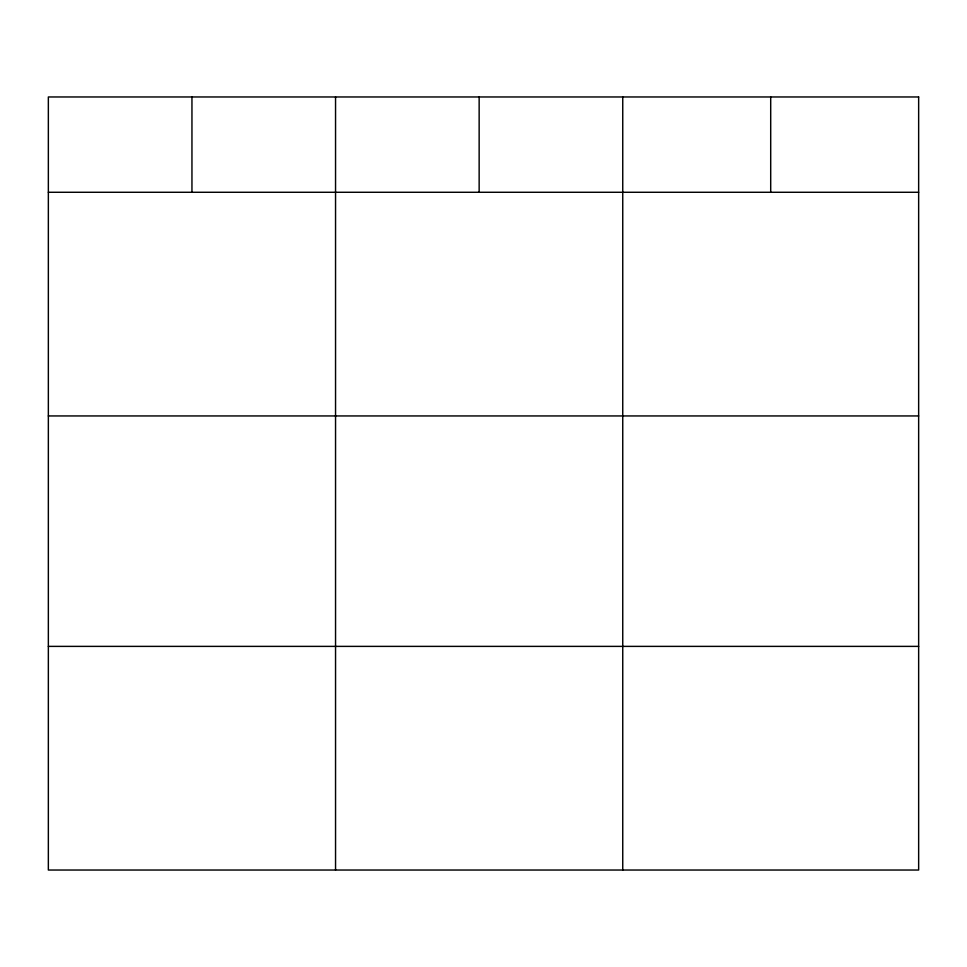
<?xml version="1.0" encoding="UTF-8"?>
<svg xmlns="http://www.w3.org/2000/svg" width="967" height="967" viewBox="0 0 967 967"><rect width="100%" height="100%" fill="white"/><g stroke="black" fill="none" stroke-linecap="round" stroke-linejoin="round"><path stroke-width="1.45" d="M48.35 192.276L918.65 192.276M48.35 415.943L918.65 415.943M48.35 646.379L918.65 646.379M770.699 96.966L770.699 192.276M622.748 96.966L622.748 870.034M479.148 96.966L479.148 192.276M335.549 96.966L335.549 870.034M191.95 96.966L191.95 192.276M918.65 96.966L48.35 96.966L48.35 870.034L918.65 870.034L918.65 96.966"/></g></svg>
